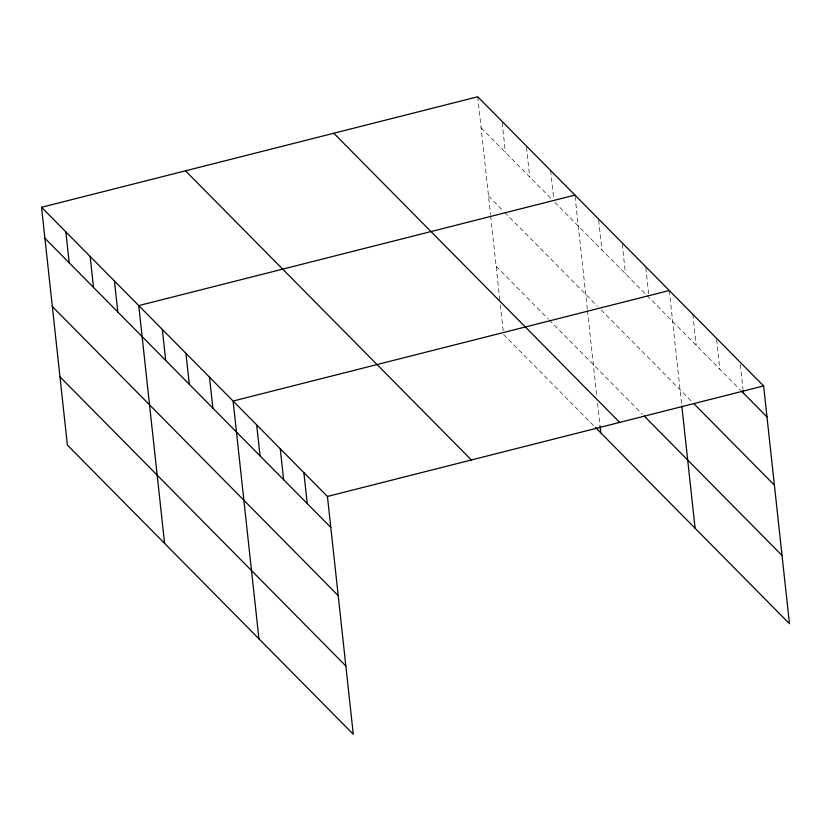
<?xml version="1.0" encoding="UTF-8"?>
<svg xmlns="http://www.w3.org/2000/svg" width="831" height="831" viewBox="0 0 831 831"><rect width="100%" height="100%" fill="white"/><g stroke="black" fill="none" stroke-linecap="round" stroke-linejoin="round"><path stroke-width="0.62" stroke-dasharray="4.16 3.12" d="M481.097 127.745L552.2 199.669M554.9 202.39L740.681 390.3M488.514 195.991L503.804 211.469M504.708 212.372L597.499 306.234M601.135 309.901L691.849 401.653M496.149 266.304L548.346 319.104M549.249 320.008L642.332 414.16M503.565 334.55L594.466 426.49M740.317 364.653L742.976 389.178M716.592 339.515L719.812 369.203M692.857 314.367L696.222 345.343M669.277 290.507L681.69 404.801M645.832 267.946L648.637 293.759M622.242 244.085L625.473 273.773M598.663 220.236L601.883 249.923M575.073 196.376L587.351 309.371M587.486 310.628L596.845 396.803M597.541 403.243L600.065 426.417M550.631 170.511L553.716 198.9M526.47 147.222L529.7 176.91M502.173 122.635L505.393 152.322M477.732 96.77L490.56 214.824M490.695 216.081L499.784 299.783M500.345 304.935L503.285 331.974"/><path stroke-width="1.25" d="M41.55 207.293L327.435 496.45L353.268 734.23L67.384 445.073L41.55 207.293L477.732 96.77L763.616 385.927L789.45 623.707L595.36 427.394M574.927 195.088L138.756 305.611L164.58 543.381M669.277 290.507L233.096 401.03L258.929 638.81M327.435 496.45L763.616 385.927M741.584 391.214L766.982 416.913M693.667 403.492L774.399 485.148M644.15 415.999L782.033 555.461M333.792 133.24L619.677 422.408M185.49 170.822L471.374 459.979M44.916 238.268L330.8 527.436M52.332 306.514L338.217 595.671M59.967 376.827L345.852 665.984M743.122 390.477L743.402 393.053M681.825 406.047L695.111 528.287M600.065 426.417L600.761 432.858M303.855 472.6L307.221 503.576M280.265 448.74L283.631 479.726M256.686 424.89L260.051 455.866M209.505 377.181L212.871 408.156M185.926 353.32L189.291 384.296M162.336 329.46L165.701 360.446M114.449 281.034L117.815 312.009M90.153 256.447L93.519 287.433M65.846 231.87L69.212 262.856"/></g></svg>
